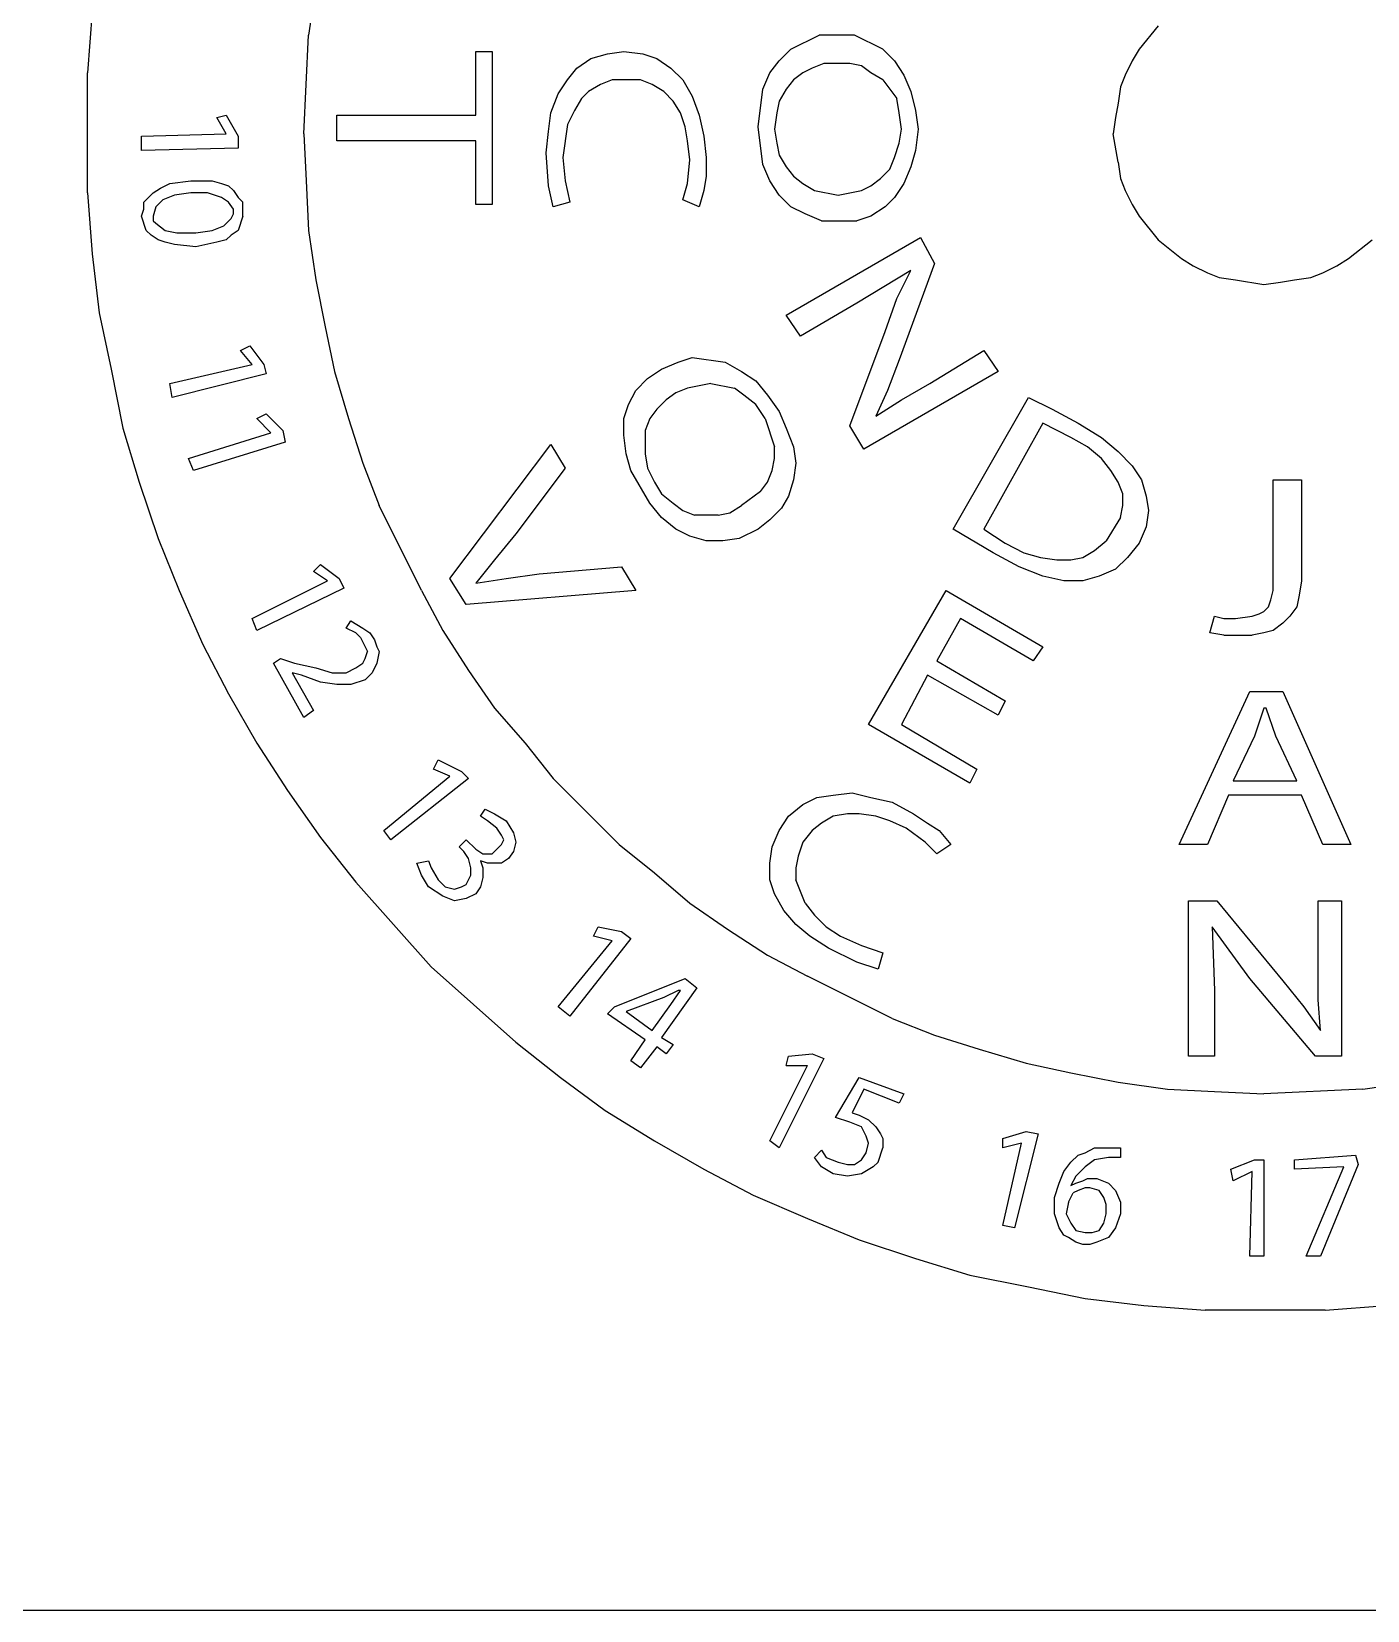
# Model space of a CAD drawing. Extents: x -137 to 99, y -118 to 118.
# Drawn here: x 36.32 to 66.37, y -118.19 to -82.68 of the extents above; entities that cross this region are included whole.
import ezdxf

# ---------------------------------------------------------------- set-up
doc = ezdxf.new("R2010")
doc.units = 0
doc.header["$MEASUREMENT"] = 0
doc.layers.get('0').update_dxf_attribs({"linetype": 'CONTINUOUS'})

msp = doc.modelspace()

# ---------------------------------------------------------------- linework, layer by layer
for p, q in [((42.714, -81.647), (42.555, -82.758)), ((37.687, -82.229), (37.581, -83.605)), ((61.658, -82.546), (61.235, -83.075)), ((42.449, -84.98), (42.555, -82.758)), ((53.138, -83.34), (53.403, -83.075)), ((53.403, -83.075), (54.038, -82.758)), ((54.832, -82.758), (54.038, -82.758)), ((55.467, -83.075), (54.832, -82.758)), ((55.467, -83.075), (55.731, -83.34)), ((61.235, -83.075), (61.076, -83.34)), ((46.312, -84.557), (46.312, -83.128)), ((46.312, -83.128), (46.682, -83.128)), ((46.682, -83.128), (46.682, -86.568)), ((48.587, -83.499), (48.905, -83.287)), ((48.905, -83.287), (49.275, -83.181)), ((49.275, -83.181), (49.646, -83.128)), ((49.646, -83.128), (50.069, -83.181)), ((50.069, -83.181), (50.387, -83.287)), ((50.387, -83.287), (50.704, -83.499)), ((52.927, -83.605), (53.138, -83.34)), ((54.144, -83.393), (53.879, -83.499)), ((54.726, -83.393), (54.144, -83.393)), ((54.99, -83.446), (54.726, -83.393)), ((55.202, -83.605), (54.99, -83.446)), ((55.731, -83.34), (55.943, -83.657)), ((61.076, -83.34), (60.917, -83.657)), ((37.581, -86.303), (37.581, -83.605)), ((48.164, -84.081), (48.376, -83.763)), ((48.376, -83.763), (48.587, -83.499)), ((49.381, -83.763), (49.117, -83.869)), ((50.016, -83.763), (49.381, -83.763)), ((50.281, -83.869), (50.016, -83.763)), ((50.704, -83.499), (50.969, -83.763)), ((50.969, -83.763), (51.18, -84.134)), ((52.768, -83.975), (52.927, -83.605)), ((53.456, -83.763), (53.297, -83.975)), ((53.667, -83.605), (53.456, -83.763)), ((53.879, -83.499), (53.667, -83.605)), ((55.467, -83.763), (55.202, -83.605)), ((55.467, -83.763), (55.784, -84.187)), ((55.943, -83.657), (56.102, -84.028)), ((60.917, -83.657), (60.811, -83.922)), ((48.005, -84.504), (48.164, -84.081)), ((48.852, -84.028), (48.693, -84.187)), ((49.117, -83.869), (48.852, -84.028)), ((50.545, -84.028), (50.281, -83.869)), ((50.757, -84.24), (50.545, -84.028)), ((51.18, -84.134), (51.339, -84.557)), ((52.662, -84.822), (52.768, -83.975)), ((53.297, -83.975), (53.138, -84.24)), ((56.102, -84.028), (56.207, -84.451)), ((60.811, -83.922), (60.758, -84.292)), ((47.952, -84.927), (48.005, -84.504)), ((48.535, -84.451), (48.376, -84.769)), ((48.693, -84.187), (48.535, -84.451)), ((50.916, -84.504), (50.757, -84.24)), ((51.022, -84.822), (50.916, -84.504)), ((53.085, -84.504), (53.032, -84.875)), ((53.138, -84.24), (53.085, -84.504)), ((55.837, -84.504), (55.784, -84.187)), ((55.89, -84.875), (55.837, -84.504)), ((56.207, -84.451), (56.26, -84.875)), ((60.758, -84.292), (60.705, -84.61)), ((40.491, -84.61), (40.703, -84.557)), ((40.703, -84.98), (40.491, -84.61)), ((40.703, -84.557), (40.967, -85.033)), ((43.19, -85.139), (43.19, -84.557)), ((43.19, -84.557), (46.312, -84.557)), ((48.376, -84.769), (48.27, -85.51)), ((51.075, -85.139), (51.022, -84.822)), ((51.339, -84.557), (51.445, -85.033)), ((52.768, -85.668), (52.662, -84.822)), ((60.705, -84.61), (60.652, -84.98)), ((38.798, -85.033), (40.703, -84.98)), ((38.798, -85.351), (38.798, -85.033)), ((40.967, -85.033), (40.967, -85.298)), ((42.449, -84.98), (42.502, -86.039)), ((46.312, -85.139), (43.19, -85.139)), ((46.312, -86.568), (46.312, -85.139)), ((47.9, -85.404), (47.952, -84.927)), ((51.127, -85.562), (51.075, -85.139)), ((51.445, -85.033), (51.498, -85.51)), ((53.032, -84.875), (53.085, -85.192)), ((53.085, -85.192), (53.138, -85.457)), ((55.731, -85.51), (55.837, -85.192)), ((55.837, -85.192), (55.89, -84.875)), ((56.26, -84.875), (56.207, -85.351)), ((60.758, -85.615), (60.652, -84.98)), ((40.967, -85.298), (38.798, -85.351)), ((47.952, -86.145), (47.9, -85.404)), ((48.27, -85.51), (48.323, -86.039)), ((51.075, -86.092), (51.127, -85.562)), ((51.498, -85.51), (51.498, -85.933)), ((53.138, -85.457), (53.297, -85.721)), ((55.625, -85.774), (55.731, -85.51)), ((56.207, -85.351), (56.102, -85.721)), ((51.498, -85.933), (51.445, -86.25)), ((52.927, -86.039), (52.768, -85.668)), ((53.297, -85.721), (53.456, -85.933)), ((53.456, -85.933), (53.667, -86.092)), ((55.414, -85.986), (55.625, -85.774)), ((56.102, -85.721), (55.943, -86.092)), ((60.758, -85.615), (60.811, -85.986)), ((39.062, -86.303), (39.221, -86.197)), ((39.221, -86.197), (39.433, -86.092)), ((39.433, -86.092), (39.909, -86.039)), ((39.909, -86.039), (40.385, -86.039)), ((40.385, -86.039), (40.597, -86.092)), ((40.597, -86.092), (40.756, -86.145)), ((40.756, -86.145), (40.862, -86.25)), ((40.862, -86.25), (40.967, -86.409)), ((42.502, -86.039), (42.555, -87.15)), ((48.058, -86.621), (47.952, -86.145)), ((48.323, -86.039), (48.429, -86.515)), ((50.969, -86.462), (51.075, -86.092)), ((51.445, -86.25), (51.339, -86.621)), ((53.138, -86.356), (52.927, -86.039)), ((53.667, -86.092), (53.932, -86.25)), ((53.932, -86.25), (54.461, -86.356)), ((54.461, -86.356), (54.99, -86.25)), ((54.99, -86.25), (55.202, -86.145)), ((55.202, -86.145), (55.414, -85.986)), ((55.943, -86.092), (55.731, -86.409)), ((60.811, -85.986), (60.917, -86.25)), ((60.917, -86.25), (61.076, -86.568)), ((37.581, -86.303), (37.687, -87.679)), ((38.851, -86.515), (39.062, -86.303)), ((38.851, -86.674), (38.851, -86.515)), ((39.115, -86.621), (39.062, -86.832)), ((39.274, -86.462), (39.115, -86.621)), ((39.539, -86.356), (39.274, -86.462)), ((39.909, -86.303), (39.539, -86.356)), ((40.28, -86.303), (39.909, -86.303)), ((40.597, -86.409), (40.28, -86.303)), ((40.756, -86.515), (40.597, -86.409)), ((40.862, -86.674), (40.756, -86.515)), ((40.967, -86.409), (41.073, -86.515)), ((41.073, -86.832), (41.073, -86.515)), ((46.682, -86.568), (46.312, -86.568)), ((48.429, -86.515), (48.058, -86.621)), ((51.339, -86.621), (50.969, -86.462)), ((53.403, -86.621), (53.138, -86.356)), ((53.72, -86.78), (53.403, -86.621)), ((55.52, -86.621), (55.202, -86.832)), ((55.731, -86.409), (55.52, -86.621)), ((61.076, -86.568), (61.235, -86.832)), ((38.798, -86.832), (38.851, -86.674)), ((38.904, -87.15), (38.798, -86.832)), ((39.062, -86.832), (39.062, -86.938)), ((39.062, -86.938), (39.115, -86.991)), ((39.115, -86.991), (39.327, -87.15)), ((40.65, -87.044), (40.809, -86.885)), ((40.809, -86.885), (40.862, -86.78)), ((40.862, -86.78), (40.862, -86.674)), ((41.073, -86.832), (40.967, -87.15)), ((54.091, -86.938), (53.72, -86.78)), ((54.091, -86.938), (54.885, -86.938)), ((55.202, -86.832), (54.885, -86.938)), ((61.235, -86.832), (61.658, -87.362)), ((39.01, -87.256), (38.904, -87.15)), ((39.168, -87.362), (39.01, -87.256)), ((39.327, -87.15), (39.592, -87.203)), ((39.592, -87.203), (40.015, -87.203)), ((40.015, -87.203), (40.385, -87.15)), ((40.385, -87.15), (40.65, -87.044)), ((40.809, -87.256), (40.703, -87.362)), ((40.967, -87.15), (40.809, -87.256)), ((42.555, -87.15), (42.714, -88.261)), ((53.297, -89.055), (56.313, -87.309)), ((56.313, -87.309), (56.631, -87.891)), ((37.687, -87.679), (37.845, -89.002)), ((39.327, -87.415), (39.168, -87.362)), ((39.539, -87.467), (39.327, -87.415)), ((40.015, -87.52), (39.539, -87.467)), ((40.491, -87.415), (40.015, -87.52)), ((40.703, -87.362), (40.491, -87.415)), ((61.658, -87.362), (62.187, -87.785)), ((65.944, -87.785), (66.473, -87.362)), ((56.102, -88.05), (54.885, -88.79)), ((55.784, -88.685), (56.102, -88.05)), ((56.631, -87.891), (55.837, -90.06)), ((62.187, -87.785), (62.452, -87.944)), ((62.452, -87.944), (62.769, -88.102)), ((65.362, -88.102), (65.68, -87.944)), ((65.68, -87.944), (65.944, -87.785)), ((42.714, -88.261), (42.925, -89.32)), ((62.769, -88.102), (63.034, -88.208)), ((63.034, -88.208), (63.404, -88.261)), ((63.404, -88.261), (64.039, -88.367)), ((64.039, -88.367), (64.41, -88.314)), ((64.41, -88.314), (64.727, -88.261)), ((64.727, -88.261), (65.097, -88.208)), ((65.097, -88.208), (65.362, -88.102)), ((55.52, -89.425), (55.784, -88.685)), ((37.845, -89.002), (38.11, -90.272)), ((53.615, -89.531), (53.297, -89.055)), ((54.885, -88.79), (53.615, -89.531)), ((42.925, -89.32), (43.137, -90.325)), ((54.726, -91.542), (55.52, -89.425)), ((41.02, -89.849), (41.232, -89.743)), ((41.232, -89.743), (41.55, -90.166)), ((39.433, -90.59), (41.285, -90.166)), ((41.285, -90.166), (41.02, -89.849)), ((41.55, -90.166), (41.602, -90.378)), ((50.492, -90.272), (50.863, -90.113)), ((50.863, -90.113), (51.18, -90.007)), ((51.18, -90.007), (51.921, -90.113)), ((51.921, -90.113), (52.292, -90.325)), ((55.837, -90.06), (55.572, -90.748)), ((56.525, -90.59), (57.742, -89.849)), ((57.742, -89.849), (58.06, -90.325)), ((38.11, -90.272), (38.375, -91.595)), ((41.602, -90.378), (39.486, -90.907)), ((43.137, -90.325), (43.455, -91.383)), ((49.91, -90.748), (50.175, -90.484)), ((50.175, -90.484), (50.492, -90.272)), ((52.292, -90.325), (52.609, -90.537)), ((52.609, -90.537), (52.874, -90.854)), ((58.06, -90.325), (55.043, -92.071)), ((39.486, -90.907), (39.433, -90.59)), ((49.752, -91.066), (49.91, -90.748)), ((50.81, -90.801), (50.598, -90.96)), ((51.075, -90.695), (50.81, -90.801)), ((51.604, -90.59), (51.075, -90.695)), ((51.604, -90.59), (52.133, -90.695)), ((52.345, -90.854), (52.133, -90.695)), ((52.609, -91.066), (52.345, -90.854)), ((52.874, -90.854), (53.138, -91.225)), ((55.572, -90.748), (55.308, -91.33)), ((55.89, -90.96), (56.525, -90.59)), ((49.646, -91.383), (49.752, -91.066)), ((50.387, -91.172), (50.228, -91.383)), ((50.598, -90.96), (50.387, -91.172)), ((52.821, -91.383), (52.609, -91.066)), ((53.138, -91.225), (53.297, -91.595)), ((55.308, -91.33), (55.89, -90.96)), ((57.054, -93.87), (58.747, -90.907)), ((58.747, -90.907), (59.277, -91.172)), ((59.277, -91.172), (59.859, -91.489)), ((38.375, -91.595), (38.745, -92.812)), ((41.391, -91.383), (41.602, -91.277)), ((41.708, -91.701), (41.391, -91.383)), ((41.602, -91.277), (41.973, -91.648)), ((43.455, -91.383), (43.772, -92.389)), ((49.646, -91.754), (49.646, -91.383)), ((50.228, -91.383), (50.122, -91.648)), ((52.821, -91.383), (53.032, -92.018)), ((53.297, -91.595), (53.456, -92.018)), ((55.043, -92.071), (54.726, -91.542)), ((59.065, -91.489), (57.742, -93.87)), ((59.7, -91.807), (59.065, -91.489)), ((59.859, -91.489), (60.388, -91.807)), ((39.856, -92.283), (41.708, -91.701)), ((42.026, -91.912), (39.962, -92.547)), ((41.973, -91.648), (42.026, -91.912)), ((45.73, -94.982), (48.005, -91.965)), ((48.005, -91.965), (48.323, -92.495)), ((49.699, -92.177), (49.646, -91.754)), ((50.122, -91.648), (50.122, -92.177)), ((60.07, -92.018), (59.7, -91.807)), ((60.388, -91.807), (60.758, -92.124)), ((39.962, -92.547), (39.856, -92.283)), ((49.805, -92.547), (49.699, -92.177)), ((50.122, -92.177), (50.175, -92.495)), ((52.98, -92.547), (53.032, -92.283)), ((53.032, -92.283), (53.032, -92.018)), ((53.456, -92.018), (53.509, -92.389)), ((60.388, -92.283), (60.07, -92.018)), ((60.6, -92.547), (60.388, -92.283)), ((60.758, -92.124), (61.076, -92.442)), ((43.772, -92.389), (44.142, -93.341)), ((48.323, -92.495), (47.212, -93.976)), ((50.228, -93.288), (49.805, -92.547)), ((50.175, -92.495), (50.334, -92.812)), ((52.874, -92.812), (52.98, -92.547)), ((53.509, -92.389), (53.456, -92.759)), ((60.758, -92.812), (60.6, -92.547)), ((61.076, -92.442), (61.287, -92.759)), ((38.745, -92.812), (39.168, -94.082)), ((50.334, -92.812), (50.492, -93.077)), ((52.715, -93.024), (52.292, -93.341)), ((52.715, -93.024), (52.874, -92.812)), ((53.456, -92.759), (53.35, -93.13)), ((60.864, -93.077), (60.758, -92.812)), ((61.287, -92.759), (61.393, -93.13)), ((64.251, -92.759), (64.886, -92.759)), ((64.251, -95.246), (64.251, -92.759)), ((64.886, -92.759), (64.886, -95.035)), ((45.095, -95.246), (44.142, -93.341)), ((50.492, -93.606), (50.228, -93.288)), ((50.492, -93.077), (50.757, -93.288)), ((50.757, -93.288), (50.969, -93.447)), ((52.027, -93.5), (52.292, -93.341)), ((53.35, -93.13), (53.191, -93.394)), ((60.811, -93.606), (60.864, -93.341)), ((60.864, -93.341), (60.864, -93.077)), ((61.393, -93.13), (61.446, -93.447)), ((50.81, -93.87), (50.492, -93.606)), ((50.969, -93.447), (51.233, -93.553)), ((51.762, -93.553), (51.233, -93.553)), ((51.762, -93.553), (52.027, -93.5)), ((52.927, -93.659), (52.662, -93.87)), ((53.191, -93.394), (52.927, -93.659)), ((60.811, -93.606), (60.494, -94.135)), ((61.446, -93.447), (61.393, -93.817)), ((39.168, -94.082), (39.645, -95.246)), ((47.212, -93.976), (46.735, -94.558)), ((51.127, -94.029), (50.81, -93.87)), ((51.498, -94.135), (51.127, -94.029)), ((52.239, -94.082), (51.868, -94.135)), ((52.662, -93.87), (52.239, -94.082)), ((57.954, -94.4), (57.054, -93.87)), ((57.742, -93.87), (58.218, -94.188)), ((61.393, -93.817), (61.235, -94.188)), ((51.868, -94.135), (51.498, -94.135)), ((58.536, -94.717), (57.954, -94.4)), ((58.218, -94.188), (58.642, -94.4)), ((58.642, -94.4), (59.012, -94.505)), ((59.965, -94.505), (60.229, -94.347)), ((60.229, -94.347), (60.494, -94.135)), ((61.235, -94.188), (60.97, -94.505)), ((42.661, -94.823), (42.82, -94.664)), ((42.82, -94.664), (43.243, -94.982)), ((46.735, -94.558), (46.312, -95.087)), ((47.741, -94.876), (49.593, -94.717)), ((49.593, -94.717), (49.91, -95.246)), ((59.065, -94.929), (58.536, -94.717)), ((59.012, -94.505), (59.382, -94.558)), ((59.382, -94.558), (59.7, -94.558)), ((59.7, -94.558), (59.965, -94.505)), ((60.705, -94.77), (60.335, -94.929)), ((60.97, -94.505), (60.705, -94.77)), ((41.285, -95.881), (42.978, -95.035)), ((42.978, -95.035), (42.661, -94.823)), ((43.243, -94.982), (43.349, -95.193)), ((46.1, -95.564), (45.73, -94.982)), ((46.312, -95.087), (47, -94.982)), ((47, -94.982), (47.741, -94.876)), ((59.541, -95.035), (59.065, -94.929)), ((59.965, -95.035), (59.541, -95.035)), ((60.335, -94.929), (59.965, -95.035)), ((64.886, -95.035), (64.833, -95.352)), ((39.645, -95.246), (40.174, -96.463)), ((43.349, -95.193), (41.391, -96.146)), ((45.095, -95.246), (45.571, -96.146)), ((49.91, -95.246), (46.1, -95.564)), ((55.149, -98.262), (56.895, -95.246)), ((56.895, -95.246), (59.065, -96.516)), ((64.145, -95.617), (64.198, -95.458)), ((64.198, -95.458), (64.251, -95.246)), ((64.833, -95.352), (64.78, -95.617)), ((62.822, -96.199), (62.928, -95.828)), ((62.928, -95.828), (63.14, -95.881)), ((63.404, -95.881), (63.775, -95.828)), ((63.775, -95.828), (63.933, -95.775)), ((63.933, -95.775), (64.039, -95.722)), ((64.039, -95.722), (64.145, -95.617)), ((64.621, -95.828), (64.462, -95.987)), ((64.78, -95.617), (64.621, -95.828)), ((41.391, -96.146), (41.285, -95.881)), ((43.402, -96.093), (43.507, -95.934)), ((43.613, -96.199), (43.402, -96.093)), ((43.507, -95.934), (43.772, -96.093)), ((43.719, -96.305), (43.613, -96.199)), ((43.772, -96.093), (43.931, -96.199)), ((43.931, -96.199), (44.037, -96.357)), ((45.571, -96.146), (46.153, -97.045)), ((57.213, -95.881), (56.684, -96.834)), ((58.853, -96.834), (57.213, -95.881)), ((63.14, -96.252), (62.822, -96.199)), ((63.14, -95.881), (63.404, -95.881)), ((64.039, -96.199), (63.775, -96.252)), ((64.251, -96.146), (64.039, -96.199)), ((64.462, -95.987), (64.251, -96.146)), ((40.174, -96.463), (40.756, -97.575)), ((43.719, -96.305), (43.878, -96.622)), ((44.037, -96.357), (44.09, -96.516)), ((44.09, -96.516), (44.142, -96.622)), ((59.065, -96.516), (58.853, -96.834)), ((63.14, -96.252), (63.775, -96.252)), ((41.761, -96.887), (41.92, -96.781)), ((42.449, -98.104), (41.761, -96.887)), ((41.92, -96.781), (42.237, -96.887)), ((42.237, -96.887), (42.714, -96.992)), ((43.613, -96.992), (43.772, -96.887)), ((43.772, -96.887), (43.825, -96.781)), ((43.825, -96.781), (43.878, -96.622)), ((44.09, -96.887), (43.984, -97.098)), ((44.142, -96.622), (44.09, -96.887)), ((56.684, -96.834), (58.218, -97.733)), ((42.185, -97.098), (42.661, -97.945)), ((42.396, -97.151), (42.185, -97.098)), ((42.82, -97.31), (42.396, -97.151)), ((42.714, -96.992), (43.084, -97.098)), ((43.084, -97.098), (43.402, -97.098)), ((43.402, -97.098), (43.613, -96.992)), ((43.825, -97.257), (43.507, -97.363)), ((43.984, -97.098), (43.825, -97.257)), ((46.153, -97.045), (46.735, -97.892)), ((56.472, -97.151), (55.89, -98.262)), ((58.06, -98.051), (56.472, -97.151)), ((40.756, -97.575), (41.391, -98.686)), ((43.19, -97.363), (42.82, -97.31)), ((43.507, -97.363), (43.19, -97.363)), ((62.134, -100.961), (63.722, -97.522)), ((63.722, -97.522), (64.462, -97.522)), ((64.462, -97.522), (65.997, -100.961)), ((42.661, -97.945), (42.449, -98.104)), ((46.735, -97.892), (47.423, -98.686)), ((58.218, -97.733), (58.06, -98.051)), ((64.039, -97.892), (63.827, -98.527)), ((64.092, -97.892), (64.039, -97.892)), ((64.304, -98.527), (64.092, -97.892)), ((57.425, -99.585), (55.149, -98.262)), ((55.89, -98.262), (57.583, -99.268)), ((41.391, -98.686), (42.079, -99.744)), ((47.423, -98.686), (48.058, -99.48)), ((63.827, -98.527), (63.351, -99.532)), ((64.78, -99.532), (64.304, -98.527)), ((45.36, -99.268), (45.465, -99.056)), ((45.465, -99.056), (45.995, -99.321)), ((44.248, -100.644), (45.73, -99.427)), ((45.73, -99.427), (45.36, -99.268)), ((45.995, -99.321), (46.153, -99.48)), ((57.583, -99.268), (57.425, -99.585)), ((42.079, -99.744), (42.82, -100.802)), ((46.153, -99.48), (44.407, -100.855)), ((48.058, -99.48), (49.54, -100.961)), ((63.351, -99.532), (64.78, -99.532)), ((53.35, -100.326), (53.667, -100.062)), ((53.667, -100.062), (53.985, -99.903)), ((53.985, -99.903), (54.355, -99.85)), ((54.355, -99.85), (54.779, -99.797)), ((54.779, -99.797), (55.202, -99.903)), ((55.202, -99.903), (55.678, -100.009)), ((55.678, -100.009), (56.155, -100.273)), ((63.245, -99.85), (62.769, -100.961)), ((64.886, -99.85), (63.245, -99.85)), ((65.362, -100.961), (64.886, -99.85)), ((46.418, -100.326), (46.524, -100.167)), ((46.577, -100.432), (46.418, -100.326)), ((46.524, -100.167), (46.735, -100.273)), ((46.788, -100.591), (46.577, -100.432)), ((46.735, -100.273), (47, -100.432)), ((47, -100.432), (47.159, -100.697)), ((53.138, -100.644), (53.35, -100.326)), ((54.091, -100.485), (53.879, -100.644)), ((54.355, -100.326), (54.091, -100.485)), ((54.673, -100.273), (54.355, -100.326)), ((54.937, -100.273), (54.673, -100.273)), ((55.308, -100.326), (54.937, -100.273)), ((55.625, -100.432), (55.308, -100.326)), ((55.996, -100.591), (55.625, -100.432)), ((56.155, -100.273), (56.472, -100.485)), ((56.472, -100.485), (56.737, -100.644)), ((42.82, -100.802), (43.613, -101.808)), ((44.407, -100.855), (44.248, -100.644)), ((46.894, -100.75), (46.788, -100.591)), ((46.947, -100.855), (46.894, -100.75)), ((47.159, -100.697), (47.212, -100.908)), ((52.98, -101.014), (53.138, -100.644)), ((53.879, -100.644), (53.667, -100.908)), ((56.419, -100.908), (55.996, -100.591)), ((56.737, -100.644), (57.001, -100.961)), ((45.942, -101.014), (46.1, -100.855)), ((46.047, -101.12), (45.942, -101.014)), ((46.153, -101.279), (46.047, -101.12)), ((46.312, -101.067), (46.1, -100.855)), ((46.312, -101.067), (46.471, -101.173)), ((46.471, -101.173), (46.682, -101.173)), ((46.894, -100.961), (46.682, -101.173)), ((46.894, -100.961), (46.947, -100.855)), ((47.159, -101.12), (47.053, -101.279)), ((47.212, -100.908), (47.159, -101.12)), ((49.54, -100.961), (50.334, -101.596)), ((52.927, -101.385), (52.98, -101.014)), ((53.667, -100.908), (53.562, -101.226)), ((56.684, -101.173), (56.419, -100.908)), ((57.001, -100.961), (56.684, -101.173)), ((62.769, -100.961), (62.134, -100.961)), ((65.997, -100.961), (65.362, -100.961)), ((44.989, -101.385), (45.254, -101.332)), ((45.095, -101.649), (44.989, -101.385)), ((45.254, -101.332), (45.307, -101.49)), ((45.307, -101.49), (45.465, -101.755)), ((46.206, -101.49), (46.153, -101.279)), ((46.206, -101.649), (46.206, -101.49)), ((46.418, -101.332), (46.471, -101.49)), ((46.577, -101.385), (46.418, -101.332)), ((46.471, -101.49), (46.471, -101.702)), ((46.894, -101.385), (46.577, -101.385)), ((47.053, -101.279), (46.894, -101.385)), ((52.927, -101.755), (52.927, -101.385)), ((53.562, -101.226), (53.509, -101.49)), ((53.509, -101.49), (53.509, -101.755)), ((43.613, -101.808), (45.307, -103.713)), ((45.254, -101.914), (45.095, -101.649)), ((45.465, -101.755), (45.624, -101.914)), ((45.995, -101.914), (46.1, -101.861)), ((46.1, -101.861), (46.206, -101.649)), ((46.471, -101.702), (46.418, -101.914)), ((50.334, -101.596), (51.127, -102.284)), ((53.032, -102.072), (52.927, -101.755)), ((53.72, -102.284), (53.509, -101.755)), ((45.571, -102.125), (45.254, -101.914)), ((45.836, -102.231), (45.571, -102.125)), ((45.624, -101.914), (45.836, -101.967)), ((45.836, -101.967), (45.995, -101.914)), ((46.1, -102.178), (45.836, -102.231)), ((46.312, -102.072), (46.1, -102.178)), ((46.418, -101.914), (46.312, -102.072)), ((53.244, -102.443), (53.032, -102.072)), ((62.346, -105.724), (62.346, -102.231)), ((62.346, -102.231), (62.981, -102.231)), ((62.981, -102.231), (64.462, -104.03)), ((65.256, -102.231), (65.785, -102.231)), ((65.256, -104.454), (65.256, -102.231)), ((65.785, -102.231), (65.785, -105.724)), ((51.127, -102.284), (51.974, -102.866)), ((53.509, -102.76), (53.244, -102.443)), ((53.72, -102.284), (53.932, -102.549)), ((53.932, -102.549), (54.197, -102.813)), ((48.958, -103.025), (49.064, -102.813)), ((49.064, -102.813), (49.593, -102.919)), ((49.593, -102.919), (49.805, -103.078)), ((51.974, -102.866), (52.874, -103.448)), ((53.826, -103.025), (53.509, -102.76)), ((54.197, -102.813), (54.514, -103.025)), ((62.875, -102.813), (62.928, -104.242)), ((63.722, -103.977), (62.875, -102.813)), ((48.164, -104.612), (49.381, -103.131)), ((49.805, -103.078), (48.429, -104.824)), ((49.381, -103.131), (48.958, -103.025)), ((54.25, -103.29), (53.826, -103.025)), ((54.885, -103.607), (54.25, -103.29)), ((54.514, -103.025), (54.99, -103.237)), ((54.99, -103.237), (55.467, -103.395)), ((52.874, -103.448), (53.773, -103.925)), ((55.361, -103.766), (54.885, -103.607)), ((55.467, -103.395), (55.361, -103.766)), ((45.307, -103.713), (47.212, -105.406)), ((49.434, -104.612), (51.022, -103.977)), ((51.022, -103.977), (51.286, -104.189)), ((55.678, -104.877), (53.773, -103.925)), ((65.203, -105.724), (63.722, -103.977)), ((64.462, -104.03), (64.939, -104.612)), ((51.286, -104.189), (50.492, -105.3)), ((50.863, -104.242), (50.545, -104.401)), ((50.704, -104.56), (50.916, -104.242)), ((50.916, -104.242), (50.863, -104.242)), ((62.928, -104.242), (62.928, -105.724)), ((48.429, -104.824), (48.164, -104.612)), ((49.275, -104.771), (49.434, -104.612)), ((50.545, -104.401), (49.699, -104.718)), ((49.699, -104.718), (50.281, -105.142)), ((50.281, -105.142), (50.704, -104.56)), ((64.939, -104.612), (65.309, -105.142)), ((65.309, -105.142), (65.256, -104.454)), ((50.122, -105.353), (49.275, -104.771)), ((55.678, -104.877), (56.631, -105.247)), ((47.212, -105.406), (48.217, -106.2)), ((49.805, -105.83), (50.122, -105.353)), ((50.492, -105.3), (50.757, -105.459)), ((50.757, -105.459), (50.598, -105.671)), ((56.631, -105.247), (57.636, -105.565)), ((50.387, -105.512), (50.016, -105.988)), ((50.598, -105.671), (50.387, -105.512)), ((54.144, -105.777), (53.138, -107.787)), ((53.297, -105.935), (53.35, -105.724)), ((53.35, -105.724), (53.879, -105.671)), ((53.879, -105.671), (54.144, -105.777)), ((57.636, -105.565), (58.695, -105.882)), ((62.928, -105.724), (62.346, -105.724)), ((65.785, -105.724), (65.203, -105.724)), ((50.016, -105.988), (49.805, -105.83)), ((52.927, -107.629), (53.773, -105.935)), ((53.297, -105.935), (53.773, -105.935)), ((58.695, -105.882), (59.7, -106.094)), ((59.7, -106.094), (60.758, -106.306)), ((48.217, -106.2), (49.222, -106.941)), ((54.408, -107.1), (54.937, -106.2)), ((55.043, -106.465), (54.779, -106.994)), ((54.937, -106.2), (55.943, -106.57)), ((55.837, -106.782), (55.043, -106.465)), ((60.758, -106.306), (61.87, -106.465)), ((61.87, -106.465), (62.928, -106.517)), ((62.928, -106.517), (64.039, -106.57)), ((66.262, -106.465), (64.039, -106.57)), ((66.262, -106.465), (67.373, -106.306)), ((55.943, -106.57), (55.837, -106.782)), ((49.222, -106.941), (50.334, -107.629)), ((54.726, -107.205), (54.408, -107.1)), ((54.99, -107.311), (54.726, -107.205)), ((54.779, -106.994), (54.937, -107.047)), ((54.937, -107.047), (55.149, -107.152)), ((55.149, -107.152), (55.308, -107.311)), ((55.096, -107.523), (54.99, -107.311)), ((55.149, -107.682), (55.096, -107.523)), ((55.308, -107.311), (55.414, -107.47)), ((55.414, -107.47), (55.467, -107.576)), ((55.467, -107.576), (55.467, -107.787)), ((58.165, -107.576), (58.695, -107.417)), ((58.165, -107.787), (58.165, -107.576)), ((58.959, -107.47), (58.43, -109.587)), ((58.695, -107.417), (58.959, -107.47)), ((50.334, -107.629), (51.445, -108.264)), ((53.138, -107.787), (52.927, -107.629)), ((53.932, -107.999), (54.091, -107.84)), ((54.091, -107.84), (54.197, -107.999)), ((54.99, -108.052), (55.096, -107.893)), ((55.096, -107.893), (55.149, -107.682)), ((55.361, -108.105), (55.467, -107.787)), ((58.589, -107.682), (58.165, -107.787)), ((58.165, -109.534), (58.589, -107.682)), ((59.7, -108.105), (59.859, -107.946)), ((59.859, -107.946), (60.017, -107.893)), ((60.017, -107.893), (60.229, -107.787)), ((60.229, -107.787), (60.811, -107.787)), ((60.811, -107.787), (60.811, -107.999)), ((64.727, -108.052), (66.103, -107.946)), ((66.103, -107.946), (66.156, -108.158)), ((51.445, -108.264), (52.556, -108.846)), ((54.091, -108.211), (53.932, -107.999)), ((54.355, -108.37), (54.091, -108.211)), ((54.197, -107.999), (54.461, -108.105)), ((54.461, -108.105), (54.673, -108.158)), ((54.673, -108.158), (54.832, -108.158)), ((54.832, -108.158), (54.99, -108.052)), ((55.255, -108.211), (54.99, -108.37)), ((55.361, -108.105), (55.255, -108.211)), ((59.541, -108.317), (59.7, -108.105)), ((60.017, -108.211), (59.806, -108.422)), ((60.229, -108.052), (60.017, -108.211)), ((60.547, -107.999), (60.229, -108.052)), ((60.811, -107.999), (60.547, -107.999)), ((63.298, -108.264), (63.827, -108.052)), ((63.351, -108.528), (63.298, -108.264)), ((63.827, -108.052), (64.039, -108.052)), ((64.039, -108.052), (64.039, -110.222)), ((64.727, -108.264), (64.727, -108.052)), ((65.838, -108.211), (64.727, -108.264)), ((64.992, -110.222), (65.838, -108.211)), ((66.156, -108.158), (65.309, -110.222)), ((54.673, -108.422), (54.355, -108.37)), ((54.99, -108.37), (54.673, -108.422)), ((59.33, -108.899), (59.435, -108.581)), ((59.435, -108.581), (59.541, -108.317)), ((59.806, -108.422), (59.7, -108.634)), ((59.7, -108.634), (59.806, -108.581)), ((59.806, -108.581), (59.965, -108.528)), ((59.965, -108.528), (60.07, -108.475)), ((60.07, -108.475), (60.282, -108.475)), ((60.282, -108.475), (60.547, -108.581)), ((60.547, -108.581), (60.705, -108.74)), ((63.775, -108.317), (63.351, -108.528)), ((63.722, -110.222), (63.775, -108.317)), ((52.556, -108.846), (53.773, -109.375)), ((59.33, -109.269), (59.33, -108.899)), ((59.647, -109.005), (59.594, -109.269)), ((59.647, -109.005), (59.753, -108.793)), ((59.859, -108.74), (59.753, -108.793)), ((60.017, -108.687), (59.859, -108.74)), ((60.123, -108.687), (60.017, -108.687)), ((60.335, -108.74), (60.123, -108.687)), ((60.441, -108.899), (60.335, -108.74)), ((60.494, -109.057), (60.441, -108.899)), ((60.705, -108.74), (60.811, -109.005)), ((60.811, -109.005), (60.811, -109.269)), ((59.435, -109.587), (59.33, -109.269)), ((59.594, -109.269), (59.7, -109.481)), ((60.441, -109.481), (60.494, -109.269)), ((60.494, -109.269), (60.494, -109.057)), ((60.811, -109.269), (60.705, -109.587)), ((53.773, -109.375), (54.937, -109.851)), ((58.43, -109.587), (58.165, -109.534)), ((59.541, -109.745), (59.435, -109.587)), ((59.7, -109.481), (59.806, -109.64)), ((59.806, -109.64), (60.017, -109.692)), ((60.017, -109.692), (60.176, -109.692)), ((60.176, -109.692), (60.335, -109.64)), ((60.335, -109.64), (60.441, -109.481)), ((60.705, -109.587), (60.547, -109.798)), ((54.937, -109.851), (56.207, -110.275)), ((59.647, -109.798), (59.541, -109.745)), ((59.806, -109.904), (59.647, -109.798)), ((59.965, -109.957), (59.806, -109.904)), ((60.123, -109.957), (59.965, -109.957)), ((60.282, -109.904), (60.123, -109.957)), ((60.547, -109.798), (60.282, -109.904)), ((56.207, -110.275), (57.425, -110.645)), ((64.039, -110.222), (63.722, -110.222)), ((65.309, -110.222), (64.992, -110.222)), ((57.425, -110.645), (58.747, -110.91)), ((58.747, -110.91), (60.017, -111.174)), ((60.017, -111.174), (61.34, -111.332)), ((61.34, -111.332), (62.716, -111.438)), ((65.415, -111.438), (62.716, -111.438)), ((65.415, -111.438), (66.791, -111.332)), ((99.32, -118.188), (-137.056, -118.188))]:
    msp.add_line(p, q)

doc.saveas('drawing.dxf')
